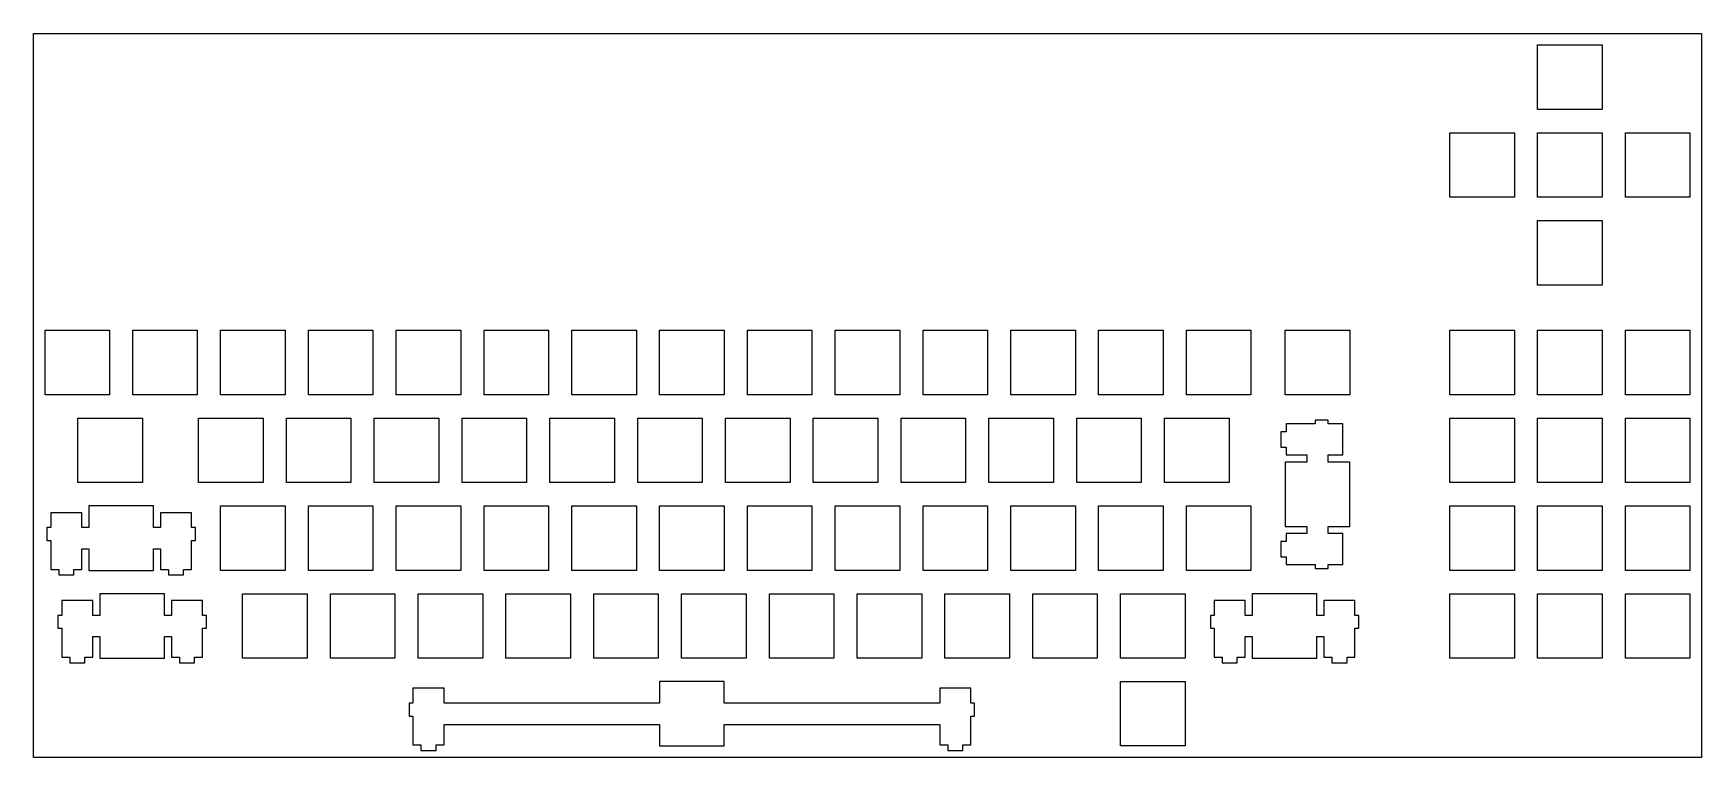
# Model space of a CAD drawing. Extents: x 0 to 362, y 0 to 158.
import ezdxf

# ---------------------------------------------------------------- set-up
doc = ezdxf.new("R2010")
doc.units = 0
doc.layers.get('0').update_dxf_attribs({"linetype": 'CONTINUOUS'})

msp = doc.modelspace()

# ---------------------------------------------------------------- linework, layer by layer
at = {"color": 0}
for p, q in [((0.09508, 157.596), (362.045, 157.596)), ((0.09508, 0.43408), (0.09508, 157.596)), ((362.045, 157.596), (362.045, 0.43408)), ((326.47, 155.072), (340.469, 155.072)), ((326.47, 141.073), (326.47, 155.072)), ((340.469, 155.072), (340.469, 141.073)), ((340.469, 141.073), (326.47, 141.073)), ((307.42, 136.022), (321.419, 136.022)), ((307.42, 122.023), (307.42, 136.022)), ((321.419, 136.022), (321.419, 122.023)), ((326.47, 136.022), (340.469, 136.022)), ((326.47, 122.023), (326.47, 136.022)), ((340.469, 136.022), (340.469, 122.023)), ((345.52, 136.022), (359.519, 136.022)), ((345.52, 122.023), (345.52, 136.022)), ((359.519, 136.022), (359.519, 122.023)), ((321.419, 122.023), (307.42, 122.023)), ((340.469, 122.023), (326.47, 122.023)), ((359.519, 122.023), (345.52, 122.023)), ((326.47, 116.972), (340.469, 116.972)), ((326.47, 102.973), (326.47, 116.972)), ((340.469, 116.972), (340.469, 102.973)), ((340.469, 102.973), (326.47, 102.973)), ((2.61965, 93.1594), (16.6192, 93.1594)), ((2.61965, 79.1602), (2.61965, 93.1594)), ((16.6192, 93.1594), (16.6192, 79.1602)), ((21.6697, 93.1594), (35.669, 93.1594)), ((21.6697, 79.1602), (21.6697, 93.1594)), ((35.669, 93.1594), (35.669, 79.1602)), ((40.7197, 93.1594), (54.719, 93.1594)), ((40.7197, 79.1602), (40.7197, 93.1594)), ((54.719, 93.1594), (54.719, 79.1602)), ((59.7697, 93.1594), (73.769, 93.1594)), ((59.7697, 79.1602), (59.7697, 93.1594)), ((73.769, 93.1594), (73.769, 79.1602)), ((78.8197, 93.1594), (92.819, 93.1594)), ((78.8197, 79.1602), (78.8197, 93.1594)), ((92.819, 93.1594), (92.819, 79.1602)), ((97.8683, 93.1594), (111.869, 93.1594)), ((97.8683, 79.1602), (97.8683, 93.1594)), ((111.869, 93.1594), (111.869, 79.1602)), ((116.918, 93.1594), (130.919, 93.1594)), ((116.918, 79.1602), (116.918, 93.1594)), ((130.919, 93.1594), (130.919, 79.1602)), ((135.97, 93.1594), (149.969, 93.1594)), ((135.97, 79.1602), (135.97, 93.1594)), ((149.969, 93.1594), (149.969, 79.1602)), ((155.02, 93.1594), (169.019, 93.1594)), ((155.02, 79.1602), (155.02, 93.1594)), ((169.019, 93.1594), (169.019, 79.1602)), ((174.07, 93.1594), (188.069, 93.1594)), ((174.07, 79.1602), (174.07, 93.1594)), ((188.069, 93.1594), (188.069, 79.1602)), ((193.12, 93.1594), (207.119, 93.1594)), ((193.12, 79.1602), (193.12, 93.1594)), ((207.119, 93.1594), (207.119, 79.1602)), ((212.17, 93.1594), (226.169, 93.1594)), ((212.17, 79.1602), (212.17, 93.1594)), ((226.169, 93.1594), (226.169, 79.1602)), ((231.22, 93.1594), (245.219, 93.1594)), ((231.22, 79.1602), (231.22, 93.1594)), ((245.219, 93.1594), (245.219, 79.1602)), ((250.27, 93.1594), (264.269, 93.1594)), ((250.27, 79.1602), (250.27, 93.1594)), ((264.269, 93.1594), (264.269, 79.1602)), ((271.701, 93.1594), (285.7, 93.1594)), ((271.701, 79.1602), (271.701, 93.1594)), ((285.7, 93.1594), (285.7, 79.1602)), ((307.42, 93.1594), (321.419, 93.1594)), ((307.42, 79.1602), (307.42, 93.1594)), ((321.419, 93.1594), (321.419, 79.1602)), ((326.47, 93.1594), (340.469, 93.1594)), ((326.47, 79.1602), (326.47, 93.1594)), ((340.469, 93.1594), (340.469, 79.1602)), ((345.52, 93.1594), (359.519, 93.1594)), ((345.52, 79.1602), (345.52, 93.1594)), ((359.519, 93.1594), (359.519, 79.1602)), ((16.6192, 79.1602), (2.61965, 79.1602)), ((35.669, 79.1602), (21.6697, 79.1602)), ((54.719, 79.1602), (40.7197, 79.1602)), ((73.769, 79.1602), (59.7697, 79.1602)), ((92.819, 79.1602), (78.8197, 79.1602)), ((111.869, 79.1602), (97.8683, 79.1602)), ((130.919, 79.1602), (116.918, 79.1602)), ((149.969, 79.1602), (135.97, 79.1602)), ((169.019, 79.1602), (155.02, 79.1602)), ((188.069, 79.1602), (174.07, 79.1602)), ((207.119, 79.1602), (193.12, 79.1602)), ((226.169, 79.1602), (212.17, 79.1602)), ((245.219, 79.1602), (231.22, 79.1602)), ((264.269, 79.1602), (250.27, 79.1602)), ((285.7, 79.1602), (271.701, 79.1602)), ((321.419, 79.1602), (307.42, 79.1602)), ((340.469, 79.1602), (326.47, 79.1602)), ((359.519, 79.1602), (345.52, 79.1602)), ((9.76203, 74.1094), (23.7629, 74.1094)), ((9.76203, 60.1102), (9.76203, 74.1094)), ((23.7629, 74.1094), (23.7629, 60.1102)), ((35.9572, 74.1094), (49.9565, 74.1094)), ((35.9572, 60.1102), (35.9572, 74.1094)), ((49.9565, 74.1094), (49.9565, 60.1102)), ((55.0072, 74.1094), (69.0065, 74.1094)), ((55.0072, 60.1102), (55.0072, 74.1094)), ((69.0065, 74.1094), (69.0065, 60.1102)), ((74.0572, 74.1094), (88.0565, 74.1094)), ((74.0572, 60.1102), (74.0572, 74.1094)), ((88.0565, 74.1094), (88.0565, 60.1102)), ((93.1072, 74.1094), (107.107, 74.1094)), ((93.1072, 60.1102), (93.1072, 74.1094)), ((107.107, 74.1094), (107.107, 60.1102)), ((112.157, 74.1094), (126.157, 74.1094)), ((112.157, 60.1102), (112.157, 74.1094)), ((126.157, 74.1094), (126.157, 60.1102)), ((131.207, 74.1094), (145.207, 74.1094)), ((131.207, 60.1102), (131.207, 74.1094)), ((145.207, 74.1094), (145.207, 60.1102)), ((150.257, 74.1094), (164.257, 74.1094)), ((150.257, 60.1102), (150.257, 74.1094)), ((164.257, 74.1094), (164.257, 60.1102)), ((169.307, 74.1094), (183.307, 74.1094)), ((169.307, 60.1102), (169.307, 74.1094)), ((183.307, 74.1094), (183.307, 60.1102)), ((188.357, 74.1094), (202.357, 74.1094)), ((188.357, 60.1102), (188.357, 74.1094)), ((202.357, 74.1094), (202.357, 60.1102)), ((207.407, 74.1094), (221.407, 74.1094)), ((207.407, 60.1102), (207.407, 74.1094)), ((221.407, 74.1094), (221.407, 60.1102)), ((226.457, 74.1094), (240.457, 74.1094)), ((226.457, 60.1102), (226.457, 74.1094)), ((240.457, 74.1094), (240.457, 60.1102)), ((245.507, 74.1094), (259.507, 74.1094)), ((245.507, 60.1102), (245.507, 74.1094)), ((259.507, 74.1094), (259.507, 60.1102)), ((278.201, 72.8595), (271.931, 72.8595)), ((271.931, 72.8595), (271.931, 71.1359)), ((278.201, 73.685), (278.201, 72.8595)), ((281, 73.685), (278.201, 73.685)), ((281, 72.8595), (281, 73.685)), ((284.23, 72.8595), (281, 72.8595)), ((284.23, 66.1098), (284.23, 72.8595)), ((307.42, 74.1094), (321.419, 74.1094)), ((307.42, 60.1102), (307.42, 74.1094)), ((321.419, 74.1094), (321.419, 60.1102)), ((326.47, 74.1094), (340.469, 74.1094)), ((326.47, 60.1102), (326.47, 74.1094)), ((340.469, 74.1094), (340.469, 60.1102)), ((345.52, 74.1094), (359.519, 74.1094)), ((345.52, 60.1102), (345.52, 74.1094)), ((359.519, 74.1094), (359.519, 60.1102)), ((271.931, 71.1359), (270.731, 71.1359)), ((270.731, 71.1359), (270.731, 67.8353)), ((270.731, 67.8353), (271.931, 67.8353)), ((271.931, 67.8353), (271.931, 66.1098)), ((271.931, 66.1098), (276.4, 66.1098)), ((276.4, 66.1098), (276.4, 64.5844)), ((281, 64.5844), (281, 66.1098)), ((281, 66.1098), (284.23, 66.1098)), ((276.4, 64.5844), (271.701, 64.5844)), ((271.701, 64.5844), (271.701, 50.5852)), ((285.7, 64.5844), (281, 64.5844)), ((285.7, 50.5852), (285.7, 64.5844)), ((23.7629, 60.1102), (9.76203, 60.1102)), ((49.9565, 60.1102), (35.9572, 60.1102)), ((69.0065, 60.1102), (55.0072, 60.1102)), ((88.0565, 60.1102), (74.0572, 60.1102)), ((107.107, 60.1102), (93.1072, 60.1102)), ((126.157, 60.1102), (112.157, 60.1102)), ((145.207, 60.1102), (131.207, 60.1102)), ((164.257, 60.1102), (150.257, 60.1102)), ((183.307, 60.1102), (169.307, 60.1102)), ((202.357, 60.1102), (188.357, 60.1102)), ((221.407, 60.1102), (207.407, 60.1102)), ((240.457, 60.1102), (226.457, 60.1102)), ((259.507, 60.1102), (245.507, 60.1102)), ((321.419, 60.1102), (307.42, 60.1102)), ((340.469, 60.1102), (326.47, 60.1102)), ((359.519, 60.1102), (345.52, 60.1102)), ((12.1447, 55.0594), (12.1447, 50.3604)), ((26.1441, 55.0594), (12.1447, 55.0594)), ((26.1441, 50.3604), (26.1441, 55.0594)), ((40.7197, 55.0594), (54.719, 55.0594)), ((40.7197, 41.0602), (40.7197, 55.0594)), ((54.719, 55.0594), (54.719, 41.0602)), ((59.7697, 55.0594), (73.769, 55.0594)), ((59.7697, 41.0602), (59.7697, 55.0594)), ((73.769, 55.0594), (73.769, 41.0602)), ((78.8197, 55.0594), (92.819, 55.0594)), ((78.8197, 41.0602), (78.8197, 55.0594)), ((92.819, 55.0594), (92.819, 41.0602)), ((97.8683, 55.0594), (111.869, 55.0594)), ((97.8683, 41.0602), (97.8683, 55.0594)), ((111.869, 55.0594), (111.869, 41.0602)), ((116.918, 55.0594), (130.919, 55.0594)), ((116.918, 41.0602), (116.918, 55.0594)), ((130.919, 55.0594), (130.919, 41.0602)), ((135.97, 55.0594), (149.969, 55.0594)), ((135.97, 41.0602), (135.97, 55.0594)), ((149.969, 55.0594), (149.969, 41.0602)), ((155.02, 55.0594), (169.019, 55.0594)), ((155.02, 41.0602), (155.02, 55.0594)), ((169.019, 55.0594), (169.019, 41.0602)), ((174.07, 55.0594), (188.069, 55.0594)), ((174.07, 41.0602), (174.07, 55.0594)), ((188.069, 55.0594), (188.069, 41.0602)), ((193.12, 55.0594), (207.119, 55.0594)), ((193.12, 41.0602), (193.12, 55.0594)), ((207.119, 55.0594), (207.119, 41.0602)), ((212.17, 55.0594), (226.169, 55.0594)), ((212.17, 41.0602), (212.17, 55.0594)), ((226.169, 55.0594), (226.169, 41.0602)), ((231.22, 55.0594), (245.219, 55.0594)), ((231.22, 41.0602), (231.22, 55.0594)), ((245.219, 55.0594), (245.219, 41.0602)), ((250.27, 55.0594), (264.269, 55.0594)), ((250.27, 41.0602), (250.27, 55.0594)), ((264.269, 55.0594), (264.269, 41.0602)), ((307.42, 55.0594), (321.419, 55.0594)), ((307.42, 41.0602), (307.42, 55.0594)), ((321.419, 55.0594), (321.419, 41.0602)), ((326.47, 55.0594), (340.469, 55.0594)), ((326.47, 41.0602), (326.47, 55.0594)), ((340.469, 55.0594), (340.469, 41.0602)), ((345.52, 55.0594), (359.519, 55.0594)), ((345.52, 41.0602), (345.52, 55.0594)), ((359.519, 55.0594), (359.519, 41.0602)), ((10.6192, 53.5905), (3.86955, 53.5905)), ((3.86955, 53.5905), (3.86955, 50.3604)), ((10.6192, 50.3604), (10.6192, 53.5905)), ((34.4193, 53.5905), (27.6696, 53.5905)), ((27.6696, 53.5905), (27.6696, 50.3604)), ((34.4193, 50.3604), (34.4193, 53.5905)), ((3.86955, 50.3604), (3.04409, 50.3604)), ((3.04409, 50.3604), (3.04409, 47.5601)), ((3.04409, 47.5601), (3.86955, 47.5601)), ((3.86955, 47.5601), (3.86955, 41.2902)), ((12.1447, 50.3604), (10.6192, 50.3604)), ((27.6696, 50.3604), (26.1441, 50.3604)), ((35.2447, 50.3604), (34.4193, 50.3604)), ((34.4193, 41.2902), (34.4193, 47.5601)), ((34.4193, 47.5601), (35.2447, 47.5601)), ((35.2447, 47.5601), (35.2447, 50.3604)), ((271.931, 47.3357), (270.731, 47.3357)), ((270.731, 47.3357), (270.731, 44.0351)), ((271.701, 50.5852), (276.4, 50.5852)), ((276.4, 49.0594), (271.931, 49.0594)), ((271.931, 49.0594), (271.931, 47.3357)), ((276.4, 50.5852), (276.4, 49.0594)), ((281, 49.0594), (281, 50.5852)), ((281, 50.5852), (285.7, 50.5852)), ((284.23, 49.0594), (281, 49.0594)), ((284.23, 42.31), (284.23, 49.0594)), ((10.6192, 41.2902), (10.6192, 45.7606)), ((10.6192, 45.7606), (12.1447, 45.7606)), ((12.1447, 45.7606), (12.1447, 41.0602)), ((26.1441, 41.0602), (26.1441, 45.7606)), ((26.1441, 45.7606), (27.6696, 45.7606)), ((27.6696, 45.7606), (27.6696, 41.2902)), ((270.731, 44.0351), (271.931, 44.0351)), ((271.931, 44.0351), (271.931, 42.31)), ((3.86955, 41.2902), (5.59484, 41.2902)), ((5.59484, 41.2902), (5.59484, 40.09)), ((5.59484, 40.09), (8.89385, 40.09)), ((8.89385, 40.09), (8.89385, 41.2902)), ((8.89385, 41.2902), (10.6192, 41.2902)), ((12.1447, 41.0602), (26.1441, 41.0602)), ((27.6696, 41.2902), (29.3949, 41.2902)), ((29.3949, 41.2902), (29.3949, 40.09)), ((29.3949, 40.09), (32.694, 40.09)), ((32.694, 40.09), (32.694, 41.2902)), ((32.694, 41.2902), (34.4193, 41.2902)), ((54.719, 41.0602), (40.7197, 41.0602)), ((73.769, 41.0602), (59.7697, 41.0602)), ((92.819, 41.0602), (78.8197, 41.0602)), ((111.869, 41.0602), (97.8683, 41.0602)), ((130.919, 41.0602), (116.918, 41.0602)), ((149.969, 41.0602), (135.97, 41.0602)), ((169.019, 41.0602), (155.02, 41.0602)), ((188.069, 41.0602), (174.07, 41.0602)), ((207.119, 41.0602), (193.12, 41.0602)), ((226.169, 41.0602), (212.17, 41.0602)), ((245.219, 41.0602), (231.22, 41.0602)), ((264.269, 41.0602), (250.27, 41.0602)), ((271.931, 42.31), (278.201, 42.31)), ((278.201, 42.31), (278.201, 41.486)), ((278.201, 41.486), (281, 41.486)), ((281, 41.486), (281, 42.31)), ((281, 42.31), (284.23, 42.31)), ((321.419, 41.0602), (307.42, 41.0602)), ((340.469, 41.0602), (326.47, 41.0602)), ((359.519, 41.0602), (345.52, 41.0602)), ((13.0004, 34.5405), (6.2508, 34.5405)), ((6.2508, 34.5405), (6.2508, 31.3104)), ((13.0004, 31.3104), (13.0004, 34.5405)), ((14.5259, 36.0094), (14.5259, 31.3104)), ((28.5254, 36.0094), (14.5259, 36.0094)), ((28.5254, 31.3104), (28.5254, 36.0094)), ((36.8004, 34.5405), (30.0509, 34.5405)), ((30.0509, 34.5405), (30.0509, 31.3104)), ((36.8004, 31.3104), (36.8004, 34.5405)), ((45.4822, 36.0094), (59.4815, 36.0094)), ((45.4822, 22.01), (45.4822, 36.0094)), ((59.4815, 36.0094), (59.4815, 22.01)), ((64.5322, 36.0094), (78.5315, 36.0094)), ((64.5322, 22.01), (64.5322, 36.0094)), ((78.5315, 36.0094), (78.5315, 22.01)), ((83.5822, 36.0094), (97.5815, 36.0094)), ((83.5822, 22.01), (83.5822, 36.0094)), ((97.5815, 36.0094), (97.5815, 22.01)), ((102.632, 36.0094), (116.632, 36.0094)), ((102.632, 22.01), (102.632, 36.0094)), ((116.632, 36.0094), (116.632, 22.01)), ((121.682, 36.0094), (135.682, 36.0094)), ((121.682, 22.01), (121.682, 36.0094)), ((135.682, 36.0094), (135.682, 22.01)), ((140.732, 36.0094), (154.732, 36.0094)), ((140.732, 22.01), (140.732, 36.0094)), ((154.732, 36.0094), (154.732, 22.01)), ((159.782, 36.0094), (173.782, 36.0094)), ((159.782, 22.01), (159.782, 36.0094)), ((173.782, 36.0094), (173.782, 22.01)), ((178.832, 36.0094), (192.832, 36.0094)), ((178.832, 22.01), (178.832, 36.0094)), ((192.832, 36.0094), (192.832, 22.01)), ((197.882, 36.0094), (211.882, 36.0094)), ((197.882, 22.01), (197.882, 36.0094)), ((211.882, 36.0094), (211.882, 22.01)), ((216.932, 36.0094), (230.932, 36.0094)), ((216.932, 22.01), (216.932, 36.0094)), ((230.932, 36.0094), (230.932, 22.01)), ((235.982, 36.0094), (249.982, 36.0094)), ((235.982, 22.01), (235.982, 36.0094)), ((249.982, 36.0094), (249.982, 22.01)), ((263.032, 34.5405), (256.282, 34.5405)), ((256.282, 34.5405), (256.282, 31.3104)), ((263.032, 31.3104), (263.032, 34.5405)), ((264.557, 36.0094), (264.557, 31.3104)), ((278.557, 36.0094), (264.557, 36.0094)), ((278.557, 31.3104), (278.557, 36.0094)), ((286.832, 34.5405), (280.082, 34.5405)), ((280.082, 34.5405), (280.082, 31.3104)), ((286.832, 31.3104), (286.832, 34.5405)), ((307.42, 36.0094), (321.419, 36.0094)), ((307.42, 22.01), (307.42, 36.0094)), ((321.419, 36.0094), (321.419, 22.01)), ((326.47, 36.0094), (340.469, 36.0094)), ((326.47, 22.01), (326.47, 36.0094)), ((340.469, 36.0094), (340.469, 22.01)), ((345.52, 36.0094), (359.519, 36.0094)), ((345.52, 22.01), (345.52, 36.0094)), ((359.519, 36.0094), (359.519, 22.01)), ((6.2508, 31.3104), (5.42533, 31.3104)), ((5.42533, 31.3104), (5.42533, 28.5102)), ((14.5259, 31.3104), (13.0004, 31.3104)), ((30.0509, 31.3104), (28.5254, 31.3104)), ((37.6259, 31.3104), (36.8004, 31.3104)), ((37.6259, 28.5102), (37.6259, 31.3104)), ((256.282, 31.3104), (255.457, 31.3104)), ((255.457, 31.3104), (255.457, 28.5102)), ((264.557, 31.3104), (263.032, 31.3104)), ((280.082, 31.3104), (278.557, 31.3104)), ((287.656, 31.3104), (286.832, 31.3104)), ((287.656, 28.5102), (287.656, 31.3104)), ((5.42533, 28.5102), (6.2508, 28.5102)), ((6.2508, 28.5102), (6.2508, 22.2402)), ((13.0004, 22.2402), (13.0004, 26.7105)), ((13.0004, 26.7105), (14.5259, 26.7105)), ((14.5259, 26.7105), (14.5259, 22.01)), ((28.5254, 22.01), (28.5254, 26.7105)), ((28.5254, 26.7105), (30.0509, 26.7105)), ((30.0509, 26.7105), (30.0509, 22.2402)), ((36.8004, 22.2402), (36.8004, 28.5102)), ((36.8004, 28.5102), (37.6259, 28.5102)), ((255.457, 28.5102), (256.282, 28.5102)), ((256.282, 28.5102), (256.282, 22.2402)), ((263.032, 22.2402), (263.032, 26.7105)), ((263.032, 26.7105), (264.557, 26.7105)), ((264.557, 26.7105), (264.557, 22.01)), ((278.557, 22.01), (278.557, 26.7105)), ((278.557, 26.7105), (280.082, 26.7105)), ((280.082, 26.7105), (280.082, 22.2402)), ((286.832, 22.2402), (286.832, 28.5102)), ((286.832, 28.5102), (287.656, 28.5102)), ((6.2508, 22.2402), (7.97609, 22.2402)), ((7.97609, 22.2402), (7.97609, 21.0399)), ((11.2751, 21.0399), (11.2751, 22.2402)), ((11.2751, 22.2402), (13.0004, 22.2402)), ((14.5259, 22.01), (28.5254, 22.01)), ((30.0509, 22.2402), (31.7748, 22.2402)), ((31.7748, 22.2402), (31.7748, 21.0399)), ((35.0752, 21.0399), (35.0752, 22.2402)), ((35.0752, 22.2402), (36.8004, 22.2402)), ((59.4815, 22.01), (45.4822, 22.01)), ((78.5315, 22.01), (64.5322, 22.01)), ((97.5815, 22.01), (83.5822, 22.01)), ((116.632, 22.01), (102.632, 22.01)), ((135.682, 22.01), (121.682, 22.01)), ((154.732, 22.01), (140.732, 22.01)), ((173.782, 22.01), (159.782, 22.01)), ((192.832, 22.01), (178.832, 22.01)), ((211.882, 22.01), (197.882, 22.01)), ((230.932, 22.01), (216.932, 22.01)), ((249.982, 22.01), (235.982, 22.01)), ((256.282, 22.2402), (258.006, 22.2402)), ((258.006, 22.2402), (258.006, 21.0399)), ((261.306, 21.0399), (261.306, 22.2402)), ((261.306, 22.2402), (263.032, 22.2402)), ((264.557, 22.01), (278.557, 22.01)), ((280.082, 22.2402), (281.806, 22.2402)), ((281.806, 22.2402), (281.806, 21.0399)), ((285.107, 21.0399), (285.107, 22.2402)), ((285.107, 22.2402), (286.832, 22.2402)), ((321.419, 22.01), (307.42, 22.01)), ((340.469, 22.01), (326.47, 22.01)), ((359.519, 22.01), (345.52, 22.01)), ((7.97609, 21.0399), (11.2751, 21.0399)), ((31.7748, 21.0399), (35.0752, 21.0399)), ((258.006, 21.0399), (261.306, 21.0399)), ((281.806, 21.0399), (285.107, 21.0399)), ((89.1949, 15.4905), (82.4438, 15.4905)), ((82.4438, 15.4905), (82.4438, 12.2604)), ((89.1949, 12.2604), (89.1949, 15.4905)), ((135.97, 16.9595), (135.97, 12.2604)), ((149.969, 16.9595), (135.97, 16.9595)), ((149.969, 12.2604), (149.969, 16.9595)), ((203.495, 15.4905), (196.744, 15.4905)), ((196.744, 15.4905), (196.744, 12.2604)), ((203.495, 12.2604), (203.495, 15.4905)), ((235.982, 16.9595), (249.982, 16.9595)), ((235.982, 2.96003), (235.982, 16.9595)), ((249.982, 16.9595), (249.982, 2.96003)), ((82.4438, 12.2604), (81.6197, 12.2604)), ((81.6197, 12.2604), (81.6197, 9.46023)), ((135.97, 12.2604), (89.1949, 12.2604)), ((196.744, 12.2604), (149.969, 12.2604)), ((204.319, 12.2604), (203.495, 12.2604)), ((204.319, 9.46023), (204.319, 12.2604)), ((81.6197, 9.46023), (82.4438, 9.46023)), ((82.4438, 9.46023), (82.4438, 3.19016)), ((89.1949, 3.19016), (89.1949, 7.6605)), ((89.1949, 7.6605), (135.97, 7.6605)), ((135.97, 7.6605), (135.97, 2.96003)), ((149.969, 2.96003), (149.969, 7.6605)), ((149.969, 7.6605), (196.744, 7.6605)), ((196.744, 7.6605), (196.744, 3.19016)), ((203.495, 3.19016), (203.495, 9.46023)), ((203.495, 9.46023), (204.319, 9.46023)), ((362.045, 0.43408), (0.09508, 0.43408)), ((82.4438, 3.19016), (84.1692, 3.19016)), ((84.1692, 3.19016), (84.1692, 1.98989)), ((84.1692, 1.98989), (87.4695, 1.98989)), ((87.4695, 1.98989), (87.4695, 3.19016)), ((87.4695, 3.19016), (89.1949, 3.19016)), ((135.97, 2.96003), (149.969, 2.96003)), ((196.744, 3.19016), (198.469, 3.19016)), ((198.469, 3.19016), (198.469, 1.98989)), ((198.469, 1.98989), (201.769, 1.98989)), ((201.769, 1.98989), (201.769, 3.19016)), ((201.769, 3.19016), (203.495, 3.19016)), ((249.982, 2.96003), (235.982, 2.96003))]:
    msp.add_line(p, q, dxfattribs=at)

doc.saveas('drawing.dxf')
